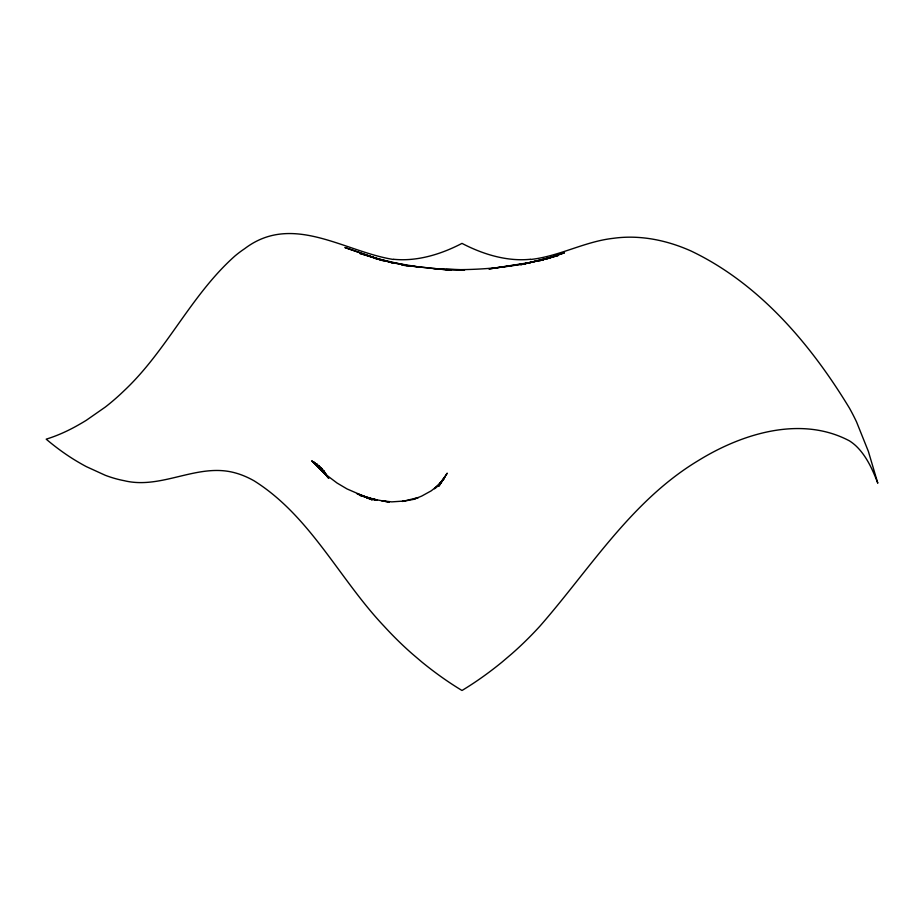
<?xml version="1.0" encoding="UTF-8"?>
<svg xmlns="http://www.w3.org/2000/svg" width="924" height="924" viewBox="0 0 924 924"><rect width="100%" height="100%" fill="white"/><g stroke="black" fill="none" stroke-linecap="round" stroke-linejoin="round"><path stroke-width="1.39" d="M439.016 485.654L440.84 481.843L439.062 485.192M438.865 486.082L447.239 473.169L439.235 485.169M438.958 485.885L442.515 480.041L437.791 486.209L443.947 478.782L438.969 484.742M439.766 484.777L444.883 476.68L439.893 484.164M442.769 480.203L435.089 488.288L439.466 484.292M434.499 488.808L438.877 484.834L431.196 490.852L421.748 496.061L414.414 499.052L418.202 497.586L402.587 501.409M546.35 259.09L564.506 252.783L539.547 260.753L558.073 255.544L520.651 264.738L545.61 258.928L526.715 263.363L488.912 268.965L532.94 262.058M551.847 257.161C517.44 267.14 481.519 270.362 445.807 269.542L464.703 269.866L433.633 268.572L401.894 265.096L451.155 270.247L433.633 268.572M402.437 501.443L413.478 499.399M530.515 259.482C559.008 256.456 584.673 241.499 613.201 238.334C639.755 234.581 666.885 240.159 691.164 251.062C759.54 283.714 810.787 344.421 849.445 408.119A133.576 77.119 60 0 1 856.536 421.887L868.352 451.351L877.8 483.194C872.73 469.969 866.781 456.514 856.536 446.442A133.46 77.062 -60 0 0 849.445 440.863C801.016 415.165 742.018 433.564 698.255 460.626C631.415 500.785 590.124 568.78 539.962 626.114A251.559 145.241 -60 0 1 511.607 653.949L502.159 661.988A313.178 180.815 -60 0 1 462 690.482A313.178 180.815 60 0 1 421.829 662L412.393 653.973A251.501 145.207 60 0 1 384.026 626.137C339.374 579.036 310.325 516.112 254.1 480.827A109.228 63.063 60 0 0 235.204 472.892C197.701 462.404 161.85 489.916 124.163 480.676A178.794 103.222 60 0 1 105.267 475.283L86.359 466.643A229.88 132.721 60 0 1 79.279 462.693A205.417 118.595 60 0 1 46.188 439.166A205.417 118.595 -60 0 0 79.279 424.463A229.88 132.721 -60 0 0 86.359 420.27L105.267 407.091A178.794 103.222 -60 0 0 124.163 390.667C166.921 350.496 191.222 294.698 235.204 255.763A96.87 55.925 -60 0 1 244.652 248.695C292.365 212.37 344.363 251.79 393.485 259.482M404.966 500.981L391.718 501.871L381.774 500.739L389.362 502.148L367.186 498.048M420.79 267.336L388.334 261.919L407.241 265.558L374.52 258.177L393.416 263.017L359.829 253.419L383.807 261.007M367.313 498.117L377.05 499.976L359.39 495.206L374.682 499.861L357.034 493.705L372.326 499.907L347.031 488.935L337.041 483.021L324.336 473.423L326.703 475.49L311.723 460.753L329.071 477.974L314.091 462.058L328.54 477.777L316.447 463.652L326.299 475.294L323.539 470.432L328.032 477.489M378.724 259.251L344.883 247.517L381.335 260.141M326.299 475.294L318.815 465.569L327.027 476.357M327.165 476.368L321.171 467.821L327.997 477.766M393.566 259.274A210.406 121.483 -60 0 0 461.988 243.382A210.406 121.483 60 0 0 530.434 259.274"/></g></svg>
